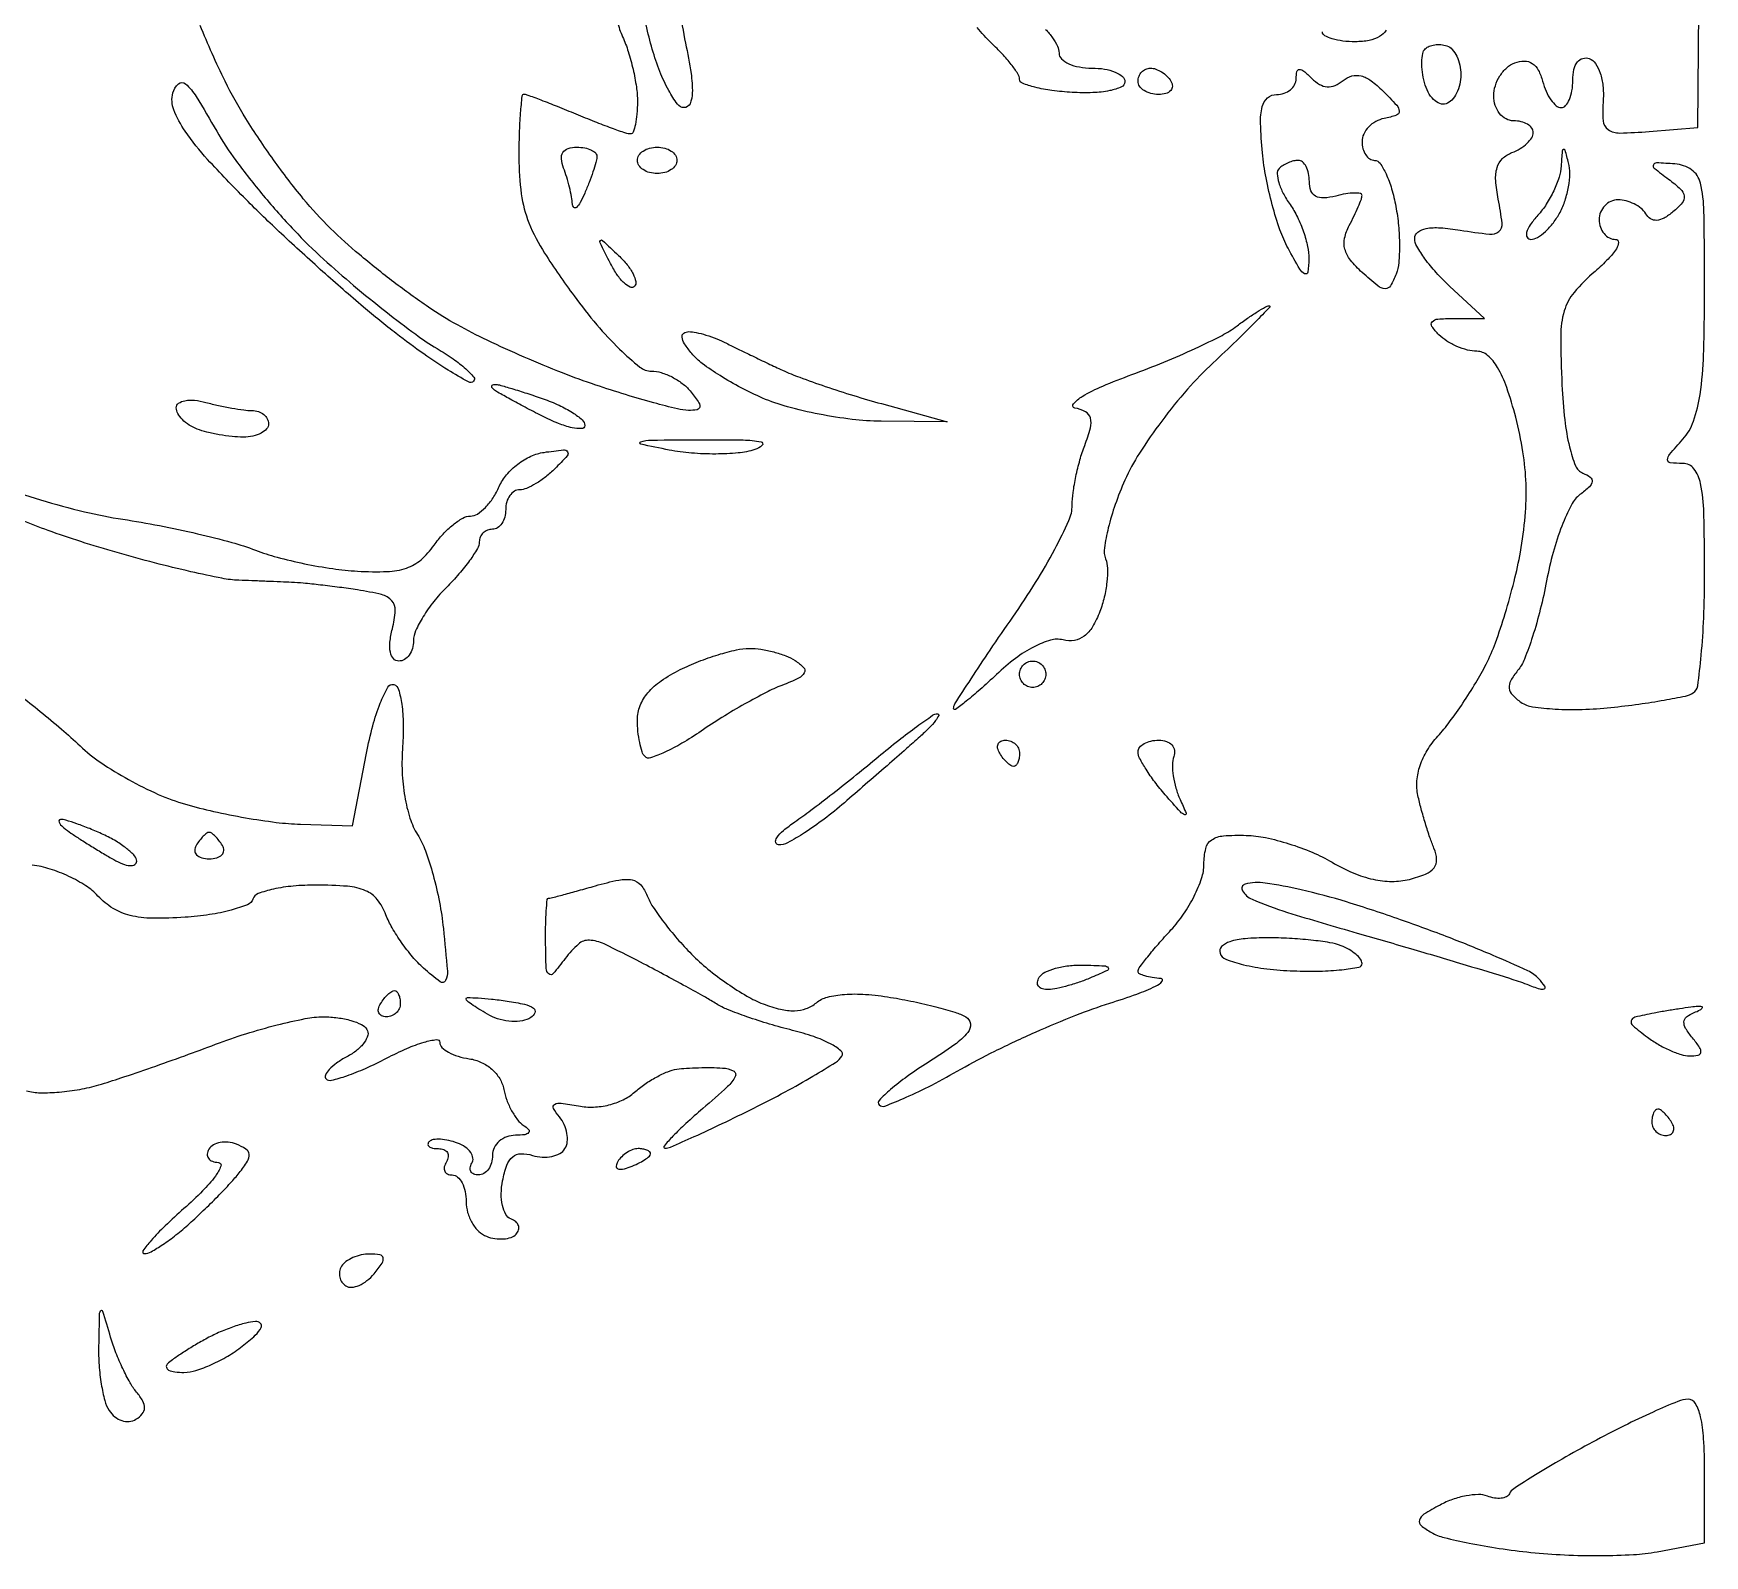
# Model space of a CAD drawing. Extents: x 0 to 102, y 0 to 135.
# Drawn here: x 90.79 to 101.52, y 52.21 to 61.98 of the extents above; entities that cross this region are included whole.
import ezdxf

# ---------------------------------------------------------------- set-up
doc = ezdxf.new("R2010")
doc.units = 0
doc.header["$MEASUREMENT"] = 0

msp = doc.modelspace()

# ---------------------------------------------------------------- linework, layer by layer
for points in [[(90.744676, 55.191852, 0.060131), (90.833065, 55.179787, 0.024433), (90.954664, 55.183839, 0.023749), (91.08644, 55.201022, 0.02788), (91.208993, 55.230092, 0.008354), (91.350601, 55.274727, 0.003149), (91.547246, 55.341722, 0.003118), (91.760367, 55.417323, 0.003792), (91.959006, 55.490894, -0.014484), (92.15348, 55.558229, -0.013941), (92.354005, 55.615127, -0.014008), (92.533365, 55.655345, -0.048179), (92.651963, 55.6668, -0.032397), (92.743208, 55.660882, -0.037854), (92.828178, 55.643196, -0.041273), (92.895982, 55.617411, -0.143813), (92.930477, 55.586445, -0.20953), (92.935844, 55.548493, -0.090326), (92.913024, 55.501582, -0.067054), (92.866139, 55.452923, -0.044696), (92.801324, 55.41039, 0.029192), (92.736058, 55.370397, 0.052255), (92.688516, 55.329322, 0.078367), (92.664113, 55.293453, 0.316584), (92.668401, 55.268799, 0.265321), (92.702936, 55.259364, 0.019227), (92.80129, 55.28876, 0.022877), (92.921945, 55.336201, 0.01503), (93.056346, 55.401196, -0.016786), (93.187597, 55.464099, -0.031616), (93.297922, 55.504388, -0.040303), (93.377043, 55.520952, -0.45156), (93.3984, 55.502126, 0.204619), (93.411901, 55.470518, 0.065069), (93.454061, 55.439551, 0.05265), (93.515344, 55.41376, 0.037876), (93.587886, 55.397734, -0.073533), (93.665109, 55.374814, -0.072664), (93.732744, 55.330464, -0.075373), (93.782859, 55.270342, -0.089898), (93.809172, 55.2015, 0.04255), (93.828423, 55.132166, 0.037188), (93.859821, 55.063745, 0.038993), (93.897849, 55.006019, 0.084094), (93.936937, 54.970145, -0.062581), (93.968386, 54.943669, -0.374523), (93.968966, 54.923937, -0.194031), (93.94425, 54.91043, -0.027028), (93.88485, 54.906695, 0.084232), (93.828311, 54.896593, 0.092453), (93.78029, 54.868504, 0.099524), (93.748167, 54.827007, 0.115601), (93.7368, 54.7785, -0.06887), (93.730087, 54.729997, -0.085131), (93.710482, 54.688877, -0.099915), (93.681372, 54.661382, -0.140337), (93.647207, 54.6516, -0.093902), (93.616606, 54.657398, -0.172183), (93.597682, 54.673847, -0.17347), (93.593441, 54.698444, -0.095482), (93.604421, 54.727335, 0.176398), (93.611266, 54.76036, 0.118962), (93.596788, 54.796438, 0.088757), (93.562245, 54.830289, 0.058024), (93.512705, 54.856227, 0.035882), (93.456427, 54.873308, 0.04365), (93.401863, 54.880758, 0.049311), (93.356446, 54.878481, 0.16055), (93.329891, 54.865091, 0.182106), (93.322334, 54.848399, 0.254003), (93.32907, 54.833811, 0.119482), (93.35245, 54.823847, 0.041279), (93.389293, 54.8208, -0.089607), (93.424902, 54.814367, -0.168389), (93.447167, 54.795949, -0.176926), (93.45262, 54.768454, -0.100119), (93.4407, 54.7362, 0.082592), (93.427459, 54.703874, 0.161196), (93.430091, 54.676451, 0.182303), (93.447979, 54.658223, 0.108972), (93.478007, 54.6516, -0.184579), (93.512209, 54.638529, -0.090277), (93.541282, 54.601118, -0.070138), (93.560986, 54.545507, -0.05016), (93.5676, 54.479745, 0.069863), (93.577351, 54.410302, 0.063256), (93.605949, 54.343656, 0.06679), (93.648227, 54.289748, 0.101834), (93.698149, 54.257793, 0.054001), (93.752522, 54.243416, 0.056376), (93.807915, 54.241311, 0.062727), (93.856043, 54.251064, 0.124806), (93.888499, 54.272031, 0.116512), (93.903927, 54.29917, 0.155157), (93.903281, 54.327357, 0.138529), (93.885995, 54.352298, 0.086115), (93.854846, 54.370034, -0.18436), (93.821987, 54.398301, -0.070596), (93.800691, 54.455786, -0.057473), (93.793174, 54.531453, -0.043296), (93.801722, 54.614675, -0.03896), (93.828784, 54.713705, -0.131516), (93.86668, 54.768369, -0.173638), (93.919885, 54.78835, -0.080856), (93.993806, 54.777482, 0.061878), (94.056058, 54.765914, 0.066657), (94.117639, 54.770417, 0.074991), (94.169241, 54.789593, 0.128632), (94.202264, 54.821065, 0.113102), (94.217047, 54.864461, 0.069592), (94.215102, 54.918645, 0.064141), (94.19752, 54.974897, 0.065512), (94.166343, 55.024416, -0.046624), (94.128755, 55.079412, -0.409724), (94.135918, 55.105157, -0.166017), (94.177197, 55.113211, -0.013134), (94.288925, 55.094881, 0.056909), (94.385132, 55.087633, 0.050669), (94.484482, 55.101609, 0.052091), (94.576071, 55.134534, 0.070179), (94.649214, 55.183435, -0.031839), (94.714077, 55.234379, -0.026414), (94.788958, 55.280219, -0.027216), (94.862293, 55.31493, -0.06243), (94.9212, 55.330788, -0.018989), (94.981604, 55.336867, -0.009066), (95.059587, 55.340315, -0.008973), (95.141277, 55.340979, -0.012621), (95.214104, 55.338424, -0.097749), (95.283059, 55.320435, -0.415214), (95.295632, 55.284158, -0.09489), (95.246677, 55.218775, -0.00791), (95.087204, 55.078038, 0.008554), (94.978323, 54.981699, 0.016436), (94.89501, 54.90021, 0.015315), (94.838607, 54.83756, 0.614617), (94.844237, 54.824238, 0.120627), (94.879089, 54.830269, 0.002825), (95.032195, 54.89811, 0.006091), (95.211162, 54.981258, 0.004075), (95.413968, 55.080544, 0.007375), (95.616444, 55.185482, 0.010206), (95.794635, 55.285933, 0.007093), (95.939802, 55.37452, 0.114273), (95.979933, 55.414995, 0.377493), (95.974026, 55.449759, 0.049778), (95.906175, 55.494317, 0.038038), (95.799575, 55.540088, 0.021212), (95.664003, 55.580117, -0.011124), (95.516067, 55.620572, -0.011331), (95.370991, 55.667339, -0.011162), (95.246891, 55.713602, -0.045226), (95.175, 55.750079, 0.011902), (95.10378, 55.792397, 0.002627), (94.979574, 55.861395, 0.00273), (94.835122, 55.939629, 0.002625), (94.687921, 56.017323, 0.007818), (94.453482, 56.13487, 0.100048), (94.358736, 56.159032, 0.198627), (94.289073, 56.134242, 0.047315), (94.204162, 56.04166, -0.013707), (94.126302, 55.944397, -0.420462), (94.098251, 55.942366, -0.206578), (94.081573, 55.977829, -0.005602), (94.077891, 56.15325, -0.007403), (94.07842, 56.258674, -0.012308), (94.082367, 56.347433, -0.005944), (94.088282, 56.420339, -0.387277), (94.096909, 56.4282, 0.06392), (94.112715, 56.430229, 0.001181), (94.194145, 56.45169, 0.002887), (94.289019, 56.477522, 0.001924), (94.397442, 56.508166, -0.019065), (94.548181, 56.545242, -0.098155), (94.633756, 56.545872, -0.168854), (94.68916, 56.513938, -0.088372), (94.73038, 56.444716, 0.05546), (94.766367, 56.374152, 0.016528), (94.836287, 56.275268, 0.016358), (94.922742, 56.168626, 0.016997), (95.014926, 56.069264, 0.026073), (95.119896, 55.974043, 0.019376), (95.244911, 55.879822, 0.019698), (95.370127, 55.799966, 0.041274), (95.474269, 55.750195, 0.031297), (95.585735, 55.715623, 0.064973), (95.676102, 55.705788, 0.082287), (95.751403, 55.719923, 0.085952), (95.816864, 55.757512, -0.111206), (95.887781, 55.793644, -0.044329), (95.99611, 55.811251, -0.036561), (96.132892, 55.811173, -0.022436), (96.293024, 55.792104, -0.01096), (96.440581, 55.764444, -0.01155), (96.584212, 55.730764, -0.011245), (96.706526, 55.696134, -0.049963), (96.775295, 55.667201, -0.247261), (96.805274, 55.622224, -0.200433), (96.788328, 55.565954, -0.066829), (96.704944, 55.488397, -0.013162), (96.534652, 55.37452, 0.013787), (96.399673, 55.284013, 0.023815), (96.293392, 55.200525, 0.021474), (96.219286, 55.130593, 0.410127), (96.219488, 55.101712, 0.296821), (96.255573, 55.094084, 0.010696), (96.392254, 55.150291, 0.01656), (96.557068, 55.228821, 0.010479), (96.744051, 55.330661, -0.015617), (96.962257, 55.446616, -0.009939), (97.22281, 55.568434, -0.009983), (97.483443, 55.677862, -0.018222), (97.700821, 55.755024, 0.009562), (97.874679, 55.813369, 0.025995), (97.994551, 55.863329, 0.094295), (98.037515, 55.894978, 0.636248), (98.03025, 55.912883, -0.024106), (97.973519, 55.918591, -0.037683), (97.92569, 55.929478, -0.043333), (97.891486, 55.943368, -0.281725), (97.8822, 55.958541, -0.162339), (97.890056, 55.982099, -0.006933), (97.944328, 56.052375, -0.011263), (98.012663, 56.1345, -0.007721), (98.0937, 56.224695, 0.037374), (98.17464, 56.326295, 0.033288), (98.243072, 56.442707, 0.034833), (98.290362, 56.556058, 0.081581), (98.3052, 56.646395, -0.058851), (98.317154, 56.747601, -0.186068), (98.355199, 56.802848, -0.132877), (98.430202, 56.829009, -0.024959), (98.576845, 56.83216, -0.044858), (98.700997, 56.817431, -0.023925), (98.850716, 56.778311, -0.023623), (99.00096, 56.723356, -0.033801), (99.127714, 56.65969, 0.032491), (99.263323, 56.591131, 0.04642), (99.391645, 56.549976, 0.052283), (99.512338, 56.536266, 0.063721), (99.625161, 56.549714, 0.034202), (99.728997, 56.583467, 0.130678), (99.783011, 56.623896, 0.185409), (99.79952, 56.676943, 0.083628), (99.782513, 56.748992, -0.01748), (99.756171, 56.818193, -0.008497), (99.727153, 56.908235, -0.008417), (99.70009, 57.003085, -0.01202), (99.679532, 57.08817, -0.072942), (99.673167, 57.182471, -0.06154), (99.69317, 57.28057, -0.056997), (99.73863, 57.377651, -0.047177), (99.807416, 57.46887, 0.025029), (99.882582, 57.559882, 0.012577), (99.968615, 57.681639, 0.012456), (100.051452, 57.81229, 0.018028), (100.117466, 57.931956, 0.029815), (100.176856, 58.069185, 0.013008), (100.239843, 58.257477, 0.012819), (100.296571, 58.461525, 0.016695), (100.337393, 58.651056, 0.022714), (100.368102, 58.880002, 0.030703), (100.373641, 59.088725, 0.031013), (100.353607, 59.294903, 0.02391), (100.307228, 59.5161, 0.018967), (100.249689, 59.707228, 0.050247), (100.190158, 59.836773, 0.078625), (100.126922, 59.913689, 0.181637), (100.058144, 59.940082, -0.061927), (99.99725, 59.94809, -0.038716), (99.929166, 59.971551, -0.038407), (99.864628, 60.005645, -0.055709), (99.814328, 60.045832, -0.04268), (99.769058, 60.099569, -0.349383), (99.770777, 60.12945, -0.19499), (99.80658, 60.147008, -0.017698), (99.908034, 60.1506), (100.106507, 60.1506), (99.882654, 60.35806, -0.022025), (99.796957, 60.444801, -0.026389), (99.724557, 60.533869, -0.026612), (99.672569, 60.613819, -0.131589), (99.6588, 60.66523, -0.236467), (99.678752, 60.705059, -0.116929), (99.731982, 60.728143, -0.062767), (99.82198, 60.732739, -0.021635), (99.951615, 60.717421, 0.012354), (100.139057, 60.691738, 0.201923), (100.198593, 60.709312, 0.25624), (100.219733, 60.761691, 0.019829), (100.1951, 60.916549, -0.031187), (100.178807, 61.036467, -0.089814), (100.187691, 61.119601, -0.128571), (100.22209, 61.176811, -0.102178), (100.282986, 61.215848, 0.044725), (100.335482, 61.241583, 0.051613), (100.379893, 61.275228, 0.059034), (100.410365, 61.311302, 0.146912), (100.4202, 61.344051, 0.164455), (100.410458, 61.37287, 0.095748), (100.382923, 61.397408, 0.076852), (100.341836, 61.413989, 0.057609), (100.2933, 61.4196, -0.125389), (100.244904, 61.431931, -0.100779), (100.203677, 61.466644, -0.090193), (100.175968, 61.518569, -0.077727), (100.1664, 61.579749, -0.076913), (100.176472, 61.644835, -0.064941), (100.205977, 61.708041, -0.066785), (100.24962, 61.759875, -0.093067), (100.301129, 61.791598, -0.091052), (100.362649, 61.803098, -0.14737), (100.413275, 61.788022, -0.126016), (100.452458, 61.744938, -0.057947), (100.480196, 61.673749, 0.038806), (100.502667, 61.608855, 0.050375), (100.533463, 61.554005, 0.059828), (100.567442, 61.51617, 0.181845), (100.599267, 61.5042, 0.217201), (100.62786, 61.517236, 0.078723), (100.652047, 61.555973, 0.05986), (100.668526, 61.612966, 0.040493), (100.674, 61.68045, -0.05227), (100.681196, 61.749092, -0.110987), (100.703347, 61.797398, -0.162919), (100.737591, 61.820663, -0.154726), (100.77975, 61.81926, -0.163674), (100.819088, 61.78843, -0.064541), (100.849563, 61.725772, -0.054719), (100.867444, 61.643675, -0.044448), (100.868911, 61.553575, 0.03544), (100.868683, 61.419935, 0.229499), (100.901247, 61.363104, 0.156853), (100.975028, 61.341239, 0.014964), (101.165011, 61.351315), (101.4777, 61.3773), (101.494589, 63.394652)], [(94.938169, 62.14112, 0.01643), (94.976099, 61.919088, -0.011489), (95.011585, 61.723049, -0.044347), (95.019915, 61.599756, -0.093537), (95.005088, 61.529398, -0.302927), (94.967313, 61.5042, -0.239988), (94.924388, 61.526062, -0.032334), (94.86858, 61.614287, -0.031508), (94.812098, 61.735399, -0.021572), (94.762884, 61.878964, -0.023542), (94.724623, 62.035293, -0.023291)], [(94.539522, 62.055289, 0.050415), (94.572063, 61.959281, -0.030624), (94.608594, 61.864051, -0.020048), (94.639395, 61.750545, -0.02018), (94.66057, 61.637102, -0.036061), (94.6674, 61.542519, -0.020441), (94.664147, 61.46298, -0.032979), (94.654176, 61.395959, -0.035653), (94.639886, 61.347163, -0.313346), (94.622383, 61.335, -0.083056), (94.592608, 61.33998, -0.004383), (94.501373, 61.372277, -0.006805), (94.393273, 61.413288, -0.004892), (94.273651, 61.4619, 0.003486), (94.154958, 61.510524, 0.005101), (94.049762, 61.551523, 0.002579), (93.960186, 61.584859, 0.088004), (93.937968, 61.5888, 0.384524), (93.92515, 61.577232, 0.005921), (93.915391, 61.469778, 0.012286), (93.908299, 61.338978, 0.007399), (93.906, 61.18362, 0.033991), (93.921911, 60.949844, 0.061064), (93.970881, 60.764182, 0.048676), (94.071505, 60.569544, 0.014709), (94.260659, 60.29532, 0.017805), (94.406898, 60.110299, 0.023839), (94.553021, 59.954117, 0.022238), (94.682671, 59.838898, 0.172187), (94.7579, 59.8122, -0.073876), (94.820192, 59.802946, -0.044568), (94.889536, 59.774923, -0.043606), (94.954985, 59.733865, -0.057723), (95.0058, 59.6853, -0.017572), (95.058114, 59.617556, -0.179048), (95.067364, 59.583886, -0.33814), (95.050144, 59.564966, -0.049588), (94.995009, 59.56048, -0.055607), (94.92474, 59.569596, -0.006586), (94.772188, 59.609083, -0.007806), (94.591577, 59.661423, -0.006328), (94.399516, 59.723017, -0.013342), (94.18625, 59.800786, -0.008355), (93.940832, 59.902547, -0.008384), (93.702317, 60.010939, -0.015112), (93.511216, 60.108863, -0.024343), (93.325529, 60.223331, -0.0124), (93.103309, 60.383965, -0.01229), (92.881873, 60.561311, -0.017995), (92.69682, 60.728876, -0.028355), (92.521871, 60.919607, -0.015958), (92.33075, 61.169112, -0.015887), (92.153333, 61.434103, -0.024968), (92.02002, 61.6734, -0.019218), (91.85994, 62.03194, -0.054154)], [(97.288274, 62.006842, -0.040829), (97.333526, 61.952556, -0.044027), (97.364774, 61.898644, -0.10976), (97.3746, 61.854423, 0.205661), (97.39043, 61.817566, 0.083119), (97.436728, 61.786324, 0.063407), (97.505135, 61.765081, 0.043643), (97.5861, 61.758, -0.039723), (97.667085, 61.751556, -0.058965), (97.735472, 61.732142, -0.077549), (97.782011, 61.703661, -0.220163), (97.7976, 61.669973, -0.299877), (97.775673, 61.6367, -0.051783), (97.699941, 61.613112, -0.040846), (97.591163, 61.600345, -0.023533), (97.4592, 61.601913, -0.017935), (97.329496, 61.614246, -0.028677), (97.220205, 61.635039, -0.028108), (97.139101, 61.660265, -0.312914), (97.1208, 61.686644, 0.144029), (97.110579, 61.72139, 0.02156), (97.068114, 61.781469, 0.02274), (97.01012, 61.849782, 0.017857), (96.941442, 61.918506, -0.037543), (96.848391, 62.019251, -0.117534)], [(99.474556, 62.00165, -0.118484), (99.4332, 61.96104, -0.088208), (99.36637, 61.935544, -0.04716), (99.2781, 61.9272, -0.028397), (99.197037, 61.931808, -0.044376), (99.128613, 61.945838, -0.055246), (99.080617, 61.966206, -0.269483), (99.066209, 61.99065, 0.151329)], [(90.560059, 59.076064, 0.013621), (90.834601, 58.985813, 0.013568), (91.117497, 58.909579, 0.021504), (91.363786, 58.861422, -0.010629), (91.597644, 58.820955, -0.009095), (91.842108, 58.768647, -0.009196), (92.06257, 58.71297, -0.02571), (92.214, 58.663262, 0.026856), (92.353279, 58.617897, 0.014494), (92.528907, 58.576367, 0.014399), (92.710766, 58.544323, 0.021947), (92.870223, 58.528044, 0.022924), (93.060437, 58.52576, 0.0733), (93.184946, 58.548439, 0.097114), (93.277736, 58.601583, 0.061586), (93.361471, 58.694395, -0.033535), (93.419175, 58.766037, -0.037316), (93.484051, 58.826608, -0.040396), (93.546452, 58.868911, -0.129467), (93.594636, 58.8816, 0.146111), (93.639717, 58.895061, 0.054509), (93.691234, 58.937515, 0.048109), (93.740694, 58.999118, 0.041752), (93.780189, 59.07195, -0.073654), (93.827235, 59.14691, -0.053062), (93.899116, 59.214854, -0.05315), (93.98352, 59.266027, -0.074757), (94.067776, 59.291133, -0.008421), (94.192522, 59.306619, -0.281093), (94.21863, 59.294284, -0.343598), (94.216517, 59.26811, -0.010735), (94.137268, 59.185383, -0.030428), (94.079082, 59.133878, -0.031288), (94.015593, 59.090334, -0.032947), (93.956038, 59.059876, -0.102071), (93.912043, 59.0508, 0.138775), (93.877477, 59.041018, 0.100075), (93.848026, 59.013523, 0.085667), (93.828196, 58.9724, 0.069717), (93.8214, 58.9239, -0.064853), (93.815081, 58.875386, -0.082425), (93.796549, 58.834277, -0.098894), (93.769063, 58.806777, -0.148195), (93.7368, 58.797, 0.094386), (93.704507, 58.790849, 0.09673), (93.677051, 58.773278, 0.098961), (93.658673, 58.747059, 0.103894), (93.6522, 58.716245, -0.136446), (93.640089, 58.672693, -0.021006), (93.590072, 58.597084, -0.022135), (93.521682, 58.510887, -0.017608), (93.4407, 58.423991, 0.028052), (93.359754, 58.333414, 0.029931), (93.291328, 58.236213, 0.03135), (93.243211, 58.146188, 0.107455), (93.2292, 58.081745, -0.070015), (93.222168, 58.031776, -0.085854), (93.201655, 57.989406, -0.100127), (93.171187, 57.961078, -0.13823), (93.135429, 57.951, -0.216509), (93.101214, 57.966544, -0.130672), (93.081163, 58.007213, -0.077339), (93.078291, 58.07274, -0.033848), (93.093749, 58.15855, 0.04395), (93.112312, 58.27501, 0.202982), (93.090654, 58.338176, 0.151626), (93.025055, 58.37741, 0.021922), (92.87027, 58.407855, 0.004913), (92.75391, 58.424318, 0.004321), (92.632159, 58.439256, 0.004344), (92.522076, 58.45083, 0.013032), (92.44665, 58.456119, 0.00057), (92.376417, 58.459127, 0.000272), (92.286174, 58.46284, 0.00027), (92.191936, 58.466614, 0.000385), (92.10825, 58.469856, -0.039298), (91.999837, 58.482545, -0.006984), (91.799857, 58.524967, -0.007516), (91.566384, 58.581615, -0.006712), (91.3257, 58.647317, -0.007386), (91.093021, 58.71794, -0.009825), (90.88385, 58.789377, -0.007432), (90.711984, 58.854779, -0.092225)], [(90.699746, 57.730732, -0.008872), (90.832253, 57.628235, -0.008764), (90.969076, 57.514466, -0.011649), (91.089154, 57.406033, 0.040618), (91.222179, 57.29921, 0.022506), (91.399773, 57.19023, 0.022312), (91.590803, 57.095401, 0.033293), (91.765954, 57.031548, 0.016364), (91.945627, 56.985611, 0.011505), (92.150379, 56.945262, 0.011625), (92.348326, 56.915687, 0.023753), (92.504863, 56.903521), (92.838026, 56.8935), (92.927863, 57.3588, -0.017421), (92.968398, 57.535447, -0.029055), (93.016162, 57.680308, -0.029449), (93.064361, 57.783903, -0.352365), (93.1023, 57.799894, -0.258493), (93.133572, 57.768673, -0.034192), (93.153981, 57.673823, -0.032633), (93.16381, 57.548599, -0.021752), (93.159434, 57.404707, 0.028762), (93.156733, 57.24, 0.031677), (93.173362, 57.081374, 0.0344), (93.206945, 56.942065, 0.063893), (93.255637, 56.836713, -0.053459), (93.306101, 56.733234, -0.019731), (93.355292, 56.578317, -0.019292), (93.396095, 56.403604, -0.021993), (93.421226, 56.233722, -0.003722), (93.447376, 55.96059, -0.138924), (93.435844, 55.9, -0.468646), (93.400958, 55.891827, -0.021693), (93.294164, 55.979922, -0.033539), (93.224133, 56.052054, -0.022233), (93.153436, 56.143313, -0.022403), (93.092421, 56.238536, -0.039967), (93.052385, 56.32245, 0.075915), (92.997032, 56.419843, 0.125934), (92.922353, 56.476838, 0.081595), (92.80591, 56.50515, 0.018923), (92.603844, 56.5128, 0.022267), (92.457747, 56.50629, 0.031961), (92.329726, 56.486555, 0.033045), (92.232105, 56.458175, 0.228892), (92.198318, 56.423455, -0.222044), (92.163809, 56.387056, -0.027961), (92.058073, 56.352116, -0.02856), (91.920331, 56.323314, -0.020009), (91.762707, 56.306063, -0.019744), (91.552858, 56.299866, -0.057433), (91.409149, 56.31788, -0.078439), (91.300015, 56.363507, -0.067155), (91.20358, 56.442559, 0.06145), (91.125462, 56.508094, 0.033898), (91.01637, 56.568759, 0.033245), (90.895669, 56.61603, 0.045261), (90.781537, 56.641115, -0.006619)]]:
    msp.add_lwpolyline(points, format="xyb")
for points in [[(99.865012, 61.900762, -0.133291), (99.899418, 61.877886, -0.066812), (99.928496, 61.834041, -0.059033), (99.948218, 61.777245, -0.054127), (99.9549, 61.7157, -0.057138), (99.94783, 61.654032, -0.060616), (99.927, 61.596861, -0.067908), (99.896263, 61.552514, -0.127525), (99.859922, 61.528941, -0.174359), (99.820319, 61.529871, -0.102017), (99.779956, 61.555861, -0.079124), (99.74489, 61.603208, -0.056002), (99.721073, 61.665042, -0.031867), (99.707886, 61.732855, -0.037978), (99.704472, 61.797905, -0.041514), (99.710219, 61.851685, -0.1501), (99.726164, 61.881764, -0.103939), (99.751508, 61.898306, -0.058853), (99.787147, 61.907541, -0.055016), (99.826995, 61.90858, -0.059544)], [(97.961807, 61.758, -0.089642), (97.996119, 61.751799, -0.053229), (98.033389, 61.733149, -0.051032), (98.067795, 61.705761, -0.06081), (98.0937, 61.6734, -0.139169), (98.102832, 61.641282, -0.191142), (98.091883, 61.613651, -0.138808), (98.060761, 61.594998, -0.066118), (98.014093, 61.5888, -0.062283), (97.963662, 61.595106, -0.080552), (97.920944, 61.613651, -0.097988), (97.892354, 61.641135, -0.153634), (97.8822, 61.6734, -0.092995), (97.888259, 61.705695, -0.096318), (97.905585, 61.733149, -0.099231), (97.931433, 61.751523, -0.105429)], [(98.996907, 61.692333, 0.064263), (99.04746, 61.653337, 0.11543), (99.097274, 61.63799, 0.119396), (99.14755, 61.646551, 0.071724), (99.199444, 61.678333, -0.107117), (99.255189, 61.707305, -0.130259), (99.313854, 61.707705, -0.095347), (99.378667, 61.677006, -0.038248), (99.453446, 61.61287, -0.010366), (99.542813, 61.51972, -0.175191), (99.559029, 61.481051, -0.337267), (99.541269, 61.45511, -0.032408), (99.462409, 61.434547, 0.077747), (99.408148, 61.415018, 0.076543), (99.362115, 61.379774, 0.081622), (99.331141, 61.334663, 0.110144), (99.3204, 61.286497, 0.065108), (99.326434, 61.240355, 0.082604), (99.344125, 61.201255, 0.098973), (99.370366, 61.1751, 0.147674), (99.401167, 61.1658, -0.248725), (99.435903, 61.147381, -0.040961), (99.47449, 61.079008, -0.036809), (99.510251, 60.983523, -0.024834), (99.537362, 60.870337, -0.02308), (99.554652, 60.747016, -0.022098), (99.560835, 60.62082, -0.022664), (99.556303, 60.50915, -0.070247), (99.539432, 60.435821, -0.040798), (99.503298, 60.360627, -0.278687), (99.468664, 60.34181, -0.160517), (99.421786, 60.35968, -0.013263), (99.321358, 60.445833, -0.039659), (99.246115, 60.525642, -0.102612), (99.210311, 60.595751, -0.121726), (99.208508, 60.666704, -0.068742), (99.238522, 60.747887, 0.009988), (99.269875, 60.809392, 0.012525), (99.296348, 60.867669, 0.010742), (99.31612, 60.917189, 0.089837), (99.3204, 60.940818, 0.368683), (99.309623, 60.953447, 0.04587), (99.270697, 60.956029, 0.036712), (99.216086, 60.950614, 0.020892), (99.1512, 60.936513, -0.047964), (99.074213, 60.924095, -0.142059), (99.022473, 60.935565, -0.181411), (98.992445, 60.970395, -0.088371), (98.982, 61.029033, 0.049574), (98.976798, 61.08137, 0.069566), (98.961291, 61.125625, 0.089732), (98.938416, 61.155409, 0.186331), (98.9115, 61.1658, 0.062725), (98.880604, 61.161909, 0.039124), (98.846019, 61.15011, 0.03878), (98.813204, 61.132837, 0.0559), (98.787587, 61.112387, 0.218755), (98.775497, 61.07974, 0.055302), (98.786263, 61.022696, 0.046052), (98.814544, 60.953714, 0.032486), (98.858087, 60.882063, -0.039854), (98.905283, 60.80176, -0.029674), (98.944606, 60.706734, -0.030297), (98.971054, 60.61207, -0.057969), (98.978613, 60.533626, -0.027545), (98.972215, 60.448273, -0.517491), (98.952025, 60.437612, -0.145692), (98.920232, 60.467746, -0.006533), (98.845736, 60.601001, -0.040158), (98.793531, 60.719034, -0.018497), (98.743973, 60.879719, -0.018183), (98.704053, 61.053492, -0.023999), (98.681145, 61.214351, -0.014263), (98.668849, 61.403423, -0.068546), (98.679646, 61.510542, -0.154319), (98.713724, 61.566936, -0.182232), (98.771722, 61.5888, 0.079308), (98.819729, 61.596463, 0.090974), (98.860482, 61.618621, 0.10077), (98.887728, 61.651602, 0.123016), (98.8974, 61.69032, -0.05264), (98.902179, 61.735592, -0.348179), (98.91855, 61.749112, -0.183737), (98.946134, 61.739255, -0.019699)], [(91.965656, 61.352827, 0.02969), (92.088396, 61.16478, 0.014604), (92.265157, 60.940218, 0.014436), (92.462894, 60.716994, 0.020378), (92.652464, 60.53086, 0.009126), (92.845116, 60.362826, 0.008039), (93.051988, 60.194536, 0.008103), (93.243457, 60.048789, 0.024063), (93.380862, 59.95752, -0.017445), (93.484552, 59.890607, -0.030475), (93.564742, 59.827219, -0.033536), (93.616708, 59.774046, -0.391396), (93.615664, 59.747464, -0.33594), (93.581761, 59.742783, -0.010193), (93.451619, 59.819274, -0.016291), (93.295573, 59.922478, -0.010053), (93.118665, 60.053374, -0.012065), (92.90852, 60.223744, -0.00586), (92.647951, 60.450944, -0.005808), (92.38207, 60.693927, -0.008338), (92.152698, 60.915774, -0.010538), (91.907747, 61.171274, -0.035441), (91.763547, 61.352392, -0.057282), (91.690652, 61.490014, -0.158416), (91.684326, 61.598127, -0.147149), (91.719854, 61.656338, -0.378604), (91.765294, 61.656646, -0.076307), (91.834354, 61.574886, -0.007539)], [(94.277649, 61.2504, -0.044961), (94.329264, 61.245749, -0.068689), (94.371918, 61.231762, -0.093907), (94.399513, 61.211159, -0.212008), (94.407654, 61.18695, -0.048242), (94.40096, 61.152118, -0.009939), (94.382097, 61.092436, -0.010367), (94.35727, 61.023732, -0.009594), (94.329, 60.9543, -0.021474), (94.300495, 60.895108, -0.08752), (94.275903, 60.863834, -0.386902), (94.259793, 60.86397, -0.193333), (94.250346, 60.883931, 0.031568), (94.244489, 60.931226, 0.01379), (94.231062, 60.993039, 0.013583), (94.213148, 61.058111, 0.017653), (94.193049, 61.116581, -0.067159), (94.179333, 61.17456, -0.16701), (94.189258, 61.21642, -0.176865), (94.222201, 61.241826, -0.076855)], [(94.7943, 61.2504, -0.064853), (94.842814, 61.244081, -0.082425), (94.883923, 61.225549, -0.098894), (94.911423, 61.198063, -0.148195), (94.9212, 61.1658, -0.148195), (94.911423, 61.133537, -0.098894), (94.883923, 61.106051, -0.082425), (94.842814, 61.087519, -0.064853), (94.7943, 61.0812, -0.064853), (94.745786, 61.087519, -0.082425), (94.704677, 61.106051, -0.098894), (94.677177, 61.133537, -0.148195), (94.6674, 61.1658, -0.148195), (94.677177, 61.198063, -0.098894), (94.704677, 61.225549, -0.082425), (94.745786, 61.244081, -0.064853)], [(100.646863, 61.149084, 0.005125), (100.624481, 61.230638, 0.443792), (100.614247, 61.235675, 0.286767), (100.605599, 61.223919, 0.003846), (100.599214, 61.130161, -0.062709), (100.585432, 61.056747, -0.032611), (100.551154, 60.969922, -0.03183), (100.50371, 60.884068, -0.041792), (100.449388, 60.812911, 0.030585), (100.400972, 60.75235, 0.082325), (100.377122, 60.702848, 0.200495), (100.380554, 60.672066, 0.27246), (100.404112, 60.6582, 0.138501), (100.447001, 60.670313, 0.049061), (100.498315, 60.709205, 0.044094), (100.549218, 60.765394, 0.039156), (100.591773, 60.831834, 0.044533), (100.624556, 60.90886, 0.035377), (100.646288, 60.99665, 0.036505), (100.654718, 61.081563, 0.071013)], [(101.32965, 61.142883, 0.006893), (101.211114, 61.149394, 0.312523), (101.19144, 61.136929, 0.33735), (101.197001, 61.11519, 0.007489), (101.288288, 61.045124, -0.026864), (101.365854, 60.980665, -0.173822), (101.388949, 60.93625, -0.213922), (101.37614, 60.892721, -0.042623), (101.31697, 60.834429, -0.04304), (101.259845, 60.794784, -0.114791), (101.212641, 60.78059, -0.160427), (101.173815, 60.790696, -0.11157), (101.141839, 60.823292, 0.084837), (101.111887, 60.857246, 0.053423), (101.067309, 60.885942, 0.05184), (101.015805, 60.905423, 0.064595), (100.965107, 60.912, 0.103216), (100.91859, 60.902294, 0.098834), (100.87901, 60.874723, 0.096907), (100.852488, 60.833538, 0.095012), (100.8432, 60.7851, 0.08192), (100.851196, 60.736625, 0.092106), (100.874264, 60.695447, 0.100557), (100.908615, 60.667894, 0.11921), (100.94895, 60.658097, -0.42678), (100.966893, 60.639334, -0.13329), (100.953662, 60.597844, -0.051097), (100.90081, 60.531926, -0.020646), (100.81649, 60.453126, 0.039388), (100.68248, 60.318141, 0.105376), (100.618667, 60.199381, 0.071608), (100.596024, 60.03884, 0.011666), (100.604281, 59.723631, 0.015109), (100.622155, 59.499931, 0.030991), (100.652226, 59.326742, 0.037366), (100.691225, 59.204395, 0.208212), (100.739227, 59.157196, -0.063595), (100.786354, 59.131851, -0.279796), (100.798263, 59.10405, -0.173129), (100.780323, 59.069906, -0.025918), (100.719713, 59.019645, 0.11579), (100.664625, 58.954207, 0.024855), (100.603797, 58.817808, 0.024706), (100.547762, 58.648931, 0.021365), (100.505497, 58.466992, -0.014861), (100.465319, 58.283225, -0.016592), (100.415533, 58.108877, -0.016084), (100.363682, 57.963909, -0.079432), (100.31966, 57.889494, 0.044832), (100.275564, 57.825469, 0.155893), (100.2655, 57.776876, 0.166436), (100.285688, 57.733423, 0.052911), (100.34104, 57.686773, 0.112719), (100.415677, 57.657817, 0.021789), (100.560654, 57.642975, 0.022178), (100.73477, 57.640519, 0.01888), (100.918102, 57.653006, 0.007504), (101.097932, 57.674829, 0.009846), (101.261358, 57.700443, 0.007652), (101.396557, 57.726508, 0.087173), (101.446852, 57.746578, 0.224836), (101.475912, 57.791429, 0.009138), (101.498513, 57.988275, 0.014443), (101.5147, 58.228964, 0.009568), (101.52, 58.505893, 0.005889), (101.515338, 58.901687, 0.042539), (101.494703, 59.090978, 0.117526), (101.451931, 59.184837, 0.231305), (101.379988, 59.22, -0.025779), (101.299614, 59.224147, -0.38433), (101.282276, 59.24337, -0.177905), (101.29487, 59.277645, -0.007828), (101.379988, 59.374711, 0.100711), (101.449151, 59.491461, 0.047157), (101.49106, 59.66284, 0.028747), (101.513715, 59.919291, 0.007659), (101.52, 60.329608, 0.003911), (101.516028, 60.837322, 0.053619), (101.493473, 61.020104, 0.183262), (101.436445, 61.104833, 0.137665)], [(94.546732, 60.554464, -0.032763), (94.601551, 60.494769, -0.05091), (94.639569, 60.436181, -0.066521), (94.657019, 60.387013, -0.253633), (94.648069, 60.356869, -0.314606), (94.620751, 60.352016, -0.082345), (94.581887, 60.378498, -0.05386), (94.537734, 60.43084, -0.029819), (94.495172, 60.502904, -0.001975), (94.427331, 60.636484, -0.323466), (94.42981, 60.651875, -0.404836), (94.44357, 60.652096, -0.002294)], [(98.723413, 60.232509, -0.68538), (98.727655, 60.223515, -0.003511), (98.633309, 60.12583, -0.007404), (98.513612, 60.007191, -0.004085), (98.364001, 59.865567, 0.025522), (98.199591, 59.695998, 0.018509), (98.033807, 59.491784, 0.018779), (97.890537, 59.285627, 0.038346), (97.797321, 59.112173, 0.019913), (97.735718, 58.956426, 0.024105), (97.690994, 58.805799, 0.023763), (97.665997, 58.677837, 0.128654), (97.673736, 58.608096, -0.086735), (97.685755, 58.546713, -0.032392), (97.681842, 58.458678, -0.030911), (97.665014, 58.361222, -0.032644), (97.636496, 58.268395, -0.042332), (97.589977, 58.171583, -0.096053), (97.536399, 58.110994, -0.124358), (97.473692, 58.083906, -0.101321), (97.400394, 58.086959, 0.132004), (97.319844, 58.085436, 0.049626), (97.214213, 58.043175, 0.041601), (97.095295, 57.968139, 0.028072), (96.97275, 57.864465, -0.007663), (96.867236, 57.767544, -0.014372), (96.778567, 57.693023, -0.011311), (96.709332, 57.640658, -0.611636), (96.6978, 57.646559, -0.142854), (96.706387, 57.676, -0.00192), (96.809631, 57.836574, -0.005283), (96.932589, 58.021887, -0.003426), (97.0785, 58.23369, 0.013709), (97.224267, 58.454886, 0.016882), (97.347369, 58.669144, 0.015395), (97.43805, 58.853584, 0.106945), (97.4592, 58.951336, -0.034794), (97.464869, 59.032699, -0.016767), (97.482833, 59.13571, -0.016536), (97.508837, 59.24232, -0.022754), (97.539651, 59.335988, 0.02478), (97.575948, 59.447846, 0.131481), (97.576125, 59.511633, 0.207491), (97.544938, 59.551169, 0.075258), (97.476201, 59.575756, -0.576618), (97.466898, 59.602791, -0.08153), (97.524059, 59.650297, -0.031989), (97.655365, 59.716463, -0.01308), (97.841195, 59.789965, 0.010171), (98.048336, 59.870506, 0.010485), (98.249924, 59.958638, 0.010264), (98.421256, 60.042171, 0.043287), (98.517995, 60.102915, -0.009004), (98.585041, 60.151717, -0.012094), (98.647597, 60.193331, -0.009279), (98.700856, 60.225565, -0.114016)], [(94.996589, 60.066, -0.054146), (95.043619, 60.060892, -0.020495), (95.107617, 60.044048, -0.020016), (95.176304, 60.019877, -0.023053), (95.239598, 59.99127, 0.003926), (95.31085, 59.955726, 0.001716), (95.405888, 59.909647, 0.001698), (95.507145, 59.861404, 0.002268), (95.599405, 59.818342, 0.019835), (95.709608, 59.772721, 0.006684), (95.873612, 59.714807, 0.006637), (96.056881, 59.655531, 0.007559), (96.233905, 59.603777), (96.6555, 59.487412), (96.2325, 59.490966, -0.027634), (96.045858, 59.502862, -0.018475), (95.834351, 59.536096, -0.018629), (95.631118, 59.583694, -0.034449), (95.4711, 59.639611, -0.020079), (95.333031, 59.70549, -0.018974), (95.197998, 59.783397, -0.01933), (95.083853, 59.861471, -0.060607), (95.016591, 59.925351, -0.025618), (94.970139, 59.987887, -0.112065), (94.953826, 60.030646, -0.278085), (94.964395, 60.05556, -0.158081)], [(93.752376, 59.7276, -0.068393), (93.78095, 59.723673, -0.004442), (93.861554, 59.700318, -0.006402), (93.957335, 59.670299, -0.004727), (94.062576, 59.634724, -0.024592), (94.164613, 59.593423, -0.03447), (94.250738, 59.546072, -0.036884), (94.312605, 59.499494, -0.216209), (94.329, 59.463351, -0.405374), (94.309432, 59.443182, -0.062521), (94.248233, 59.448989, -0.04129), (94.159556, 59.476616, -0.021486), (94.05405, 59.524687, -0.00364), (93.946165, 59.580546, -0.004922), (93.849512, 59.632708, -0.003377), (93.76931, 59.677726, -0.05297), (93.74385, 59.696059, -0.06527), (93.733435, 59.708163, -0.214231), (93.731814, 59.718335, -0.248874), (93.738274, 59.725244, -0.082971)], [(91.89675, 59.611722, 0.011611), (91.977383, 59.592108, 0.010252), (92.062249, 59.575356, 0.010353), (92.139362, 59.56341, 0.030524), (92.19285, 59.559555, -0.078351), (92.233247, 59.552733, -0.089659), (92.267536, 59.533888, -0.09957), (92.290468, 59.506156, -0.12374), (92.2986, 59.4738, -0.184582), (92.286257, 59.441504, -0.090276), (92.25093, 59.414051, -0.070137), (92.198417, 59.395445, -0.050159), (92.136319, 59.3892, -0.025883), (92.064432, 59.392924, -0.017054), (91.982399, 59.404284, -0.017174), (91.903144, 59.420851, -0.03151), (91.840219, 59.440551, -0.051719), (91.789036, 59.466535, -0.055856), (91.745709, 59.501909, -0.062861), (91.716166, 59.540857, -0.1316), (91.7064, 59.577318, -0.245447), (91.72136, 59.605958, -0.107721), (91.762052, 59.622847, -0.070336), (91.82347, 59.625205, -0.039962)], [(95.0904, 59.372199, -0.00526), (95.34602, 59.370653, -0.043476), (95.461476, 59.358664, -0.601438), (95.468314, 59.336362, -0.123384), (95.421606, 59.308377, -0.050367), (95.314441, 59.287365, -0.022129), (95.169862, 59.280315, -0.021633), (95.014545, 59.286343, -0.027085), (94.871706, 59.30592, -0.006957), (94.688984, 59.343774, -0.77176), (94.688387, 59.359443, -0.071073), (94.755176, 59.369698, -0.001497)], [(95.3865, 58.032378, -0.038912), (95.460352, 58.026899, -0.026895), (95.542432, 58.00978, -0.027213), (95.620023, 57.9846, -0.048972), (95.679733, 57.954562, -0.059208), (95.733776, 57.91066, -0.325332), (95.738758, 57.875618, -0.162166), (95.702702, 57.841251, -0.017403), (95.595133, 57.795126, 0.026302), (95.493708, 57.749482, 0.009888), (95.356615, 57.675432, 0.009764), (95.210252, 57.588779, 0.011709), (95.076131, 57.501387, -0.017052), (94.953628, 57.423417, -0.026448), (94.842486, 57.36558, -0.024391), (94.751952, 57.329612, -0.286147), (94.716581, 57.337819, -0.117468), (94.69756, 57.368737, -0.028064), (94.681847, 57.427435, -0.027319), (94.671016, 57.498702, -0.024053), (94.6674, 57.573833, -0.094911), (94.684813, 57.664739, -0.082099), (94.735019, 57.748052, -0.066041), (94.820291, 57.824785, -0.035726), (94.94235, 57.896207, -0.021215), (95.060032, 57.948138, -0.018919), (95.186236, 57.992118, -0.019332), (95.302723, 58.02296, -0.054164)], [(97.2054, 57.951, -0.099038), (97.237687, 57.944541, -0.097945), (97.265149, 57.926149, -0.097945), (97.283541, 57.898687, -0.099038), (97.29, 57.8664, -0.099038), (97.283541, 57.834113, -0.097945), (97.265149, 57.806651, -0.097945), (97.237687, 57.788259, -0.099038), (97.2054, 57.7818, -0.099038), (97.173113, 57.788259, -0.097945), (97.145651, 57.806651, -0.097945), (97.127259, 57.834113, -0.099038), (97.1208, 57.8664, -0.099038), (97.127259, 57.898687, -0.097945), (97.145651, 57.926149, -0.097945), (97.173113, 57.944541, -0.099038)], [(96.594857, 57.6126, -0.549924), (96.601833, 57.601601, -0.054579), (96.58194, 57.56911, -0.030849), (96.540109, 57.521428, -0.014258), (96.480323, 57.46455, -0.002619), (96.395574, 57.389204, -0.000861), (96.270118, 57.279223, -0.000858), (96.130501, 57.157673, -0.000971), (95.996127, 57.04155, -0.015433), (95.866294, 56.936588, -0.019802), (95.740341, 56.84867, -0.01802), (95.631534, 56.784366, -0.136047), (95.573906, 56.771037, -0.347756), (95.555771, 56.786704, -0.203563), (95.562175, 56.816358, -0.064673), (95.605507, 56.863485, -0.023039), (95.678335, 56.919087, 0.010282), (95.780452, 56.993008, 0.003792), (95.921491, 57.10128, 0.003756), (96.073741, 57.221856, 0.004509), (96.215089, 57.33765, -0.006987), (96.344993, 57.442998, -0.010193), (96.462573, 57.531833, -0.006059), (96.563, 57.602703, -0.151753)], [(97.031207, 57.4434, -0.093332), (97.065407, 57.43696, -0.09642), (97.094482, 57.418549, -0.099167), (97.113942, 57.39108, -0.105053), (97.1208, 57.3588, -0.042167), (97.118064, 57.326411, -0.061769), (97.109841, 57.299051, -0.081139), (97.097759, 57.280499, -0.210953), (97.083493, 57.2742, -0.151918), (97.065665, 57.279745, -0.038439), (97.041786, 57.299051, -0.035638), (97.016657, 57.326417, -0.029505), (96.9939, 57.3588, -0.082592), (96.980659, 57.391126, -0.161196), (96.983291, 57.418549, -0.182303), (97.001179, 57.436777, -0.108972)], [(98.01615, 57.4434, -0.082153), (98.064448, 57.43541, -0.127089), (98.099614, 57.412336, -0.147115), (98.116043, 57.377898, -0.124966), (98.112182, 57.33765, 0.086418), (98.103072, 57.285173, 0.036024), (98.108298, 57.213262, 0.034275), (98.125178, 57.13525, 0.037538), (98.152209, 57.0627, -0.01068), (98.190576, 56.974503, -0.63657), (98.181536, 56.964697, -0.13391), (98.153986, 56.982511, -0.003493), (98.056177, 57.093222, -0.017149), (97.989566, 57.175204, -0.02097), (97.933306, 57.256374, -0.01999), (97.892287, 57.327324, -0.121647), (97.8822, 57.368172, -0.173177), (97.892449, 57.396877, -0.093566), (97.921548, 57.421302, -0.073911), (97.964906, 57.437828, -0.054205)], [(90.962169, 56.934505, 0.379494), (90.952495, 56.925543, 0.191061), (90.957446, 56.908287, 0.058507), (90.984763, 56.880331, 0.020938), (91.0296, 56.847072, 0.006535), (91.088832, 56.807987, 0.003531), (91.162713, 56.761343, 0.003516), (91.238638, 56.714893, 0.005534), (91.30455, 56.67619, 0.036299), (91.361363, 56.648935, 0.075715), (91.40911, 56.638077, 0.141172), (91.440082, 56.644615, 0.27737), (91.4526, 56.665444, 0.188519), (91.438981, 56.700282, 0.037847), (91.389303, 56.746544, 0.035159), (91.319626, 56.794609, 0.026518), (91.237119, 56.83762, 0.010001), (91.150258, 56.875118, 0.012186), (91.067467, 56.906579, 0.010768), (90.997066, 56.929695, 0.079541)], [(91.9179, 56.8512, 0.163822), (91.902105, 56.845882, 0.033983), (91.879719, 56.826349, 0.032351), (91.855688, 56.798989, 0.025622), (91.8333, 56.7666, 0.146489), (91.82467, 56.734503, 0.191582), (91.836583, 56.706851, 0.134005), (91.869286, 56.688172, 0.063222), (91.9179, 56.682, 0.063222), (91.966514, 56.688172, 0.134005), (91.999217, 56.706851, 0.191582), (92.01113, 56.734503, 0.146489), (92.0025, 56.7666, 0.025622), (91.980112, 56.798989, 0.032351), (91.956081, 56.826349, 0.033983), (91.933695, 56.845882, 0.163822)], [(99.567533, 56.290532, 0.010286), (99.221706, 56.404282, 0.01787), (98.929787, 56.482397, 0.019225), (98.698836, 56.526163, 0.100361), (98.570173, 56.519568, 0.500994), (98.552472, 56.476585, 0.156222), (98.614595, 56.42181, 0.028689), (98.841452, 56.33763, 0.004733), (99.289273, 56.204728, -0.001539), (99.653744, 56.099091, -0.001976), (99.988321, 55.999563, -0.001514), (100.268169, 55.914185, -0.017046), (100.3779, 55.876203, 0.010321), (100.462222, 55.84574, 0.187536), (100.490291, 55.846996, 0.480374), (100.494664, 55.863457, 0.02659), (100.455833, 55.910585, 0.099624), (100.385255, 55.962032, 0.006778), (100.157248, 56.063233, 0.009489), (99.87948, 56.175855, 0.006968)], [(98.714231, 56.1744, 0.019952), (98.569258, 56.168613, 0.057931), (98.471006, 56.149153, 0.115549), (98.41862, 56.117656, 0.28786), (98.408488, 56.076037, 0.225882), (98.446634, 56.036385, 0.030998), (98.559298, 56.001725, 0.03022), (98.708075, 55.975258, 0.020118), (98.880838, 55.962207, 0.013339), (99.049365, 55.960775, 0.022095), (99.191279, 55.969637, 0.017998), (99.30041, 55.985299, 0.362838), (99.3204, 56.009219, 0.164411), (99.311076, 56.03681, 0.053584), (99.281091, 56.068429, 0.046674), (99.237794, 56.098791, 0.03799), (99.186581, 56.123049, 0.05109), (99.113214, 56.142905, 0.013484), (98.992628, 56.159316, 0.013542), (98.853652, 56.170626, 0.013532)], [(97.527643, 55.999254, -0.00425), (97.666828, 55.994434, -0.225862), (97.689757, 55.982282, -0.474239), (97.685469, 55.965244, -0.008195), (97.5861, 55.9206, -0.017946), (97.5132, 55.892327, -0.015046), (97.434072, 55.867503, -0.015311), (97.360343, 55.849204, -0.039777), (97.306157, 55.841946, -0.079362), (97.26772, 55.845987, -0.1687), (97.243304, 55.862598, -0.194098), (97.236443, 55.888841, -0.10687), (97.2477, 55.9206, -0.142534), (97.283345, 55.952761, -0.044278), (97.351501, 55.978602, -0.04021), (97.436665, 55.995292, -0.034829)], [(93.107293, 55.836, -0.210953), (93.121559, 55.829701, -0.081139), (93.133641, 55.811149, -0.061769), (93.141864, 55.783789, -0.042167), (93.1446, 55.7514, -0.105053), (93.137742, 55.71912, -0.099167), (93.118282, 55.691651, -0.09642), (93.089207, 55.67324, -0.093332), (93.055007, 55.6668, -0.108972), (93.024979, 55.673423, -0.182303), (93.007091, 55.691651, -0.161196), (93.004459, 55.719074, -0.082592), (93.0177, 55.7514, -0.029505), (93.040457, 55.783783, -0.035638), (93.065586, 55.811149, -0.038439), (93.089465, 55.830455, -0.151918)], [(93.829971, 55.768188, -0.018231), (93.942832, 55.747396, -0.097801), (93.999806, 55.722387, -0.343656), (94.008729, 55.693557, -0.165323), (93.982579, 55.661843, -0.09725), (93.929386, 55.64184, -0.054675), (93.860231, 55.637925, -0.051647), (93.786728, 55.649477, -0.058141), (93.720208, 55.67568, -0.01174), (93.661731, 55.708765, -0.017565), (93.612429, 55.740609, -0.012682), (93.574081, 55.768803, -0.231894), (93.5676, 55.782024, -0.419797), (93.576329, 55.790588, -0.008416), (93.644671, 55.788137, -0.014622), (93.729359, 55.781183, -0.00864)], [(101.4777, 55.7332, 0.018303), (101.432471, 55.728946, 0.004743), (101.360013, 55.718745, 0.004818), (101.27758, 55.705528, 0.004896), (101.195862, 55.690792, 0.010852), (101.073038, 55.664625, 0.274808), (101.04933, 55.641729, 0.293222), (101.058922, 55.611156, 0.011952), (101.153562, 55.535804, 0.030725), (101.221409, 55.490662, 0.027136), (101.297094, 55.452084, 0.028109), (101.369241, 55.42485, 0.070507), (101.424609, 55.415691, 0.050945), (101.477901, 55.41989, 0.320218), (101.495847, 55.438376, 0.19114), (101.488349, 55.47084, 0.022012), (101.442228, 55.531673, -0.03412), (101.398237, 55.592709, -0.156919), (101.387793, 55.63448, -0.214827), (101.40495, 55.666684, -0.06923), (101.453019, 55.694194, 0.017458), (101.491157, 55.711065, 0.139709), (101.505347, 55.723739, 0.532788), (101.501816, 55.731756, 0.058565)], [(101.218907, 55.0746, 0.210953), (101.204641, 55.068301, 0.081139), (101.192559, 55.049749, 0.061769), (101.184336, 55.022389, 0.042167), (101.1816, 54.99, 0.105053), (101.188458, 54.95772, 0.099167), (101.207918, 54.930251, 0.09642), (101.236993, 54.91184, 0.093332), (101.271193, 54.9054, 0.108972), (101.301221, 54.912023, 0.182303), (101.319109, 54.930251, 0.161196), (101.321741, 54.957674, 0.082592), (101.3085, 54.99, 0.029505), (101.285743, 55.022383, 0.035638), (101.260614, 55.049749, 0.038439), (101.236735, 55.069055, 0.151918)], [(92.091969, 54.849525, 0.065576), (92.03993, 54.862009, 0.071694), (91.988046, 54.860002, 0.080802), (91.944245, 54.844357, 0.128934), (91.915616, 54.817105, 0.117712), (91.905348, 54.78604, 0.179012), (91.912833, 54.758931, 0.151083), (91.937771, 54.740082, 0.079052), (91.976357, 54.732678, -0.515736), (91.992516, 54.708372, -0.068781), (91.957237, 54.644246, -0.035633), (91.875321, 54.549241, -0.016169), (91.755755, 54.436578, 0.010488), (91.633965, 54.324405, 0.021607), (91.544521, 54.23073, 0.029214), (91.49254, 54.163847, 0.615697), (91.501955, 54.146673, 0.120539), (91.54421, 54.158568, 0.018661), (91.618849, 54.204496, 0.019889), (91.704339, 54.266659, 0.016126), (91.791, 54.339762, 0.008573), (91.879884, 54.422587, 0.007025), (91.97207, 54.514025, 0.007106), (92.05446, 54.600501, 0.018558), (92.110409, 54.665608, 0.027523), (92.162853, 54.73942, 0.167192), (92.173447, 54.784386, 0.226576), (92.152805, 54.818392, 0.053351)], [(94.672393, 54.8208, 0.088797), (94.638124, 54.814666, 0.053277), (94.600987, 54.796233, 0.051183), (94.566774, 54.769159, 0.061454), (94.541099, 54.737169, 0.1144), (94.531457, 54.708626, 0.32948), (94.541555, 54.691727, 0.155351), (94.571657, 54.68909, 0.036408), (94.620706, 54.70392, 0.020646), (94.670999, 54.725641, 0.029555), (94.713432, 54.74927, 0.029412), (94.74449, 54.771723, 0.2252), (94.752, 54.787551, 0.219607), (94.746128, 54.800275, 0.077771), (94.728615, 54.811033, 0.059132), (94.702875, 54.818366, 0.039867)], [(92.948452, 54.144, 0.053722), (92.894248, 54.138159, 0.048999), (92.840741, 54.120866, 0.052232), (92.795767, 54.09542, 0.09982), (92.767513, 54.065246, 0.095973), (92.754759, 54.031587, 0.097171), (92.755578, 53.995756, 0.098633), (92.769804, 53.963315, 0.102191), (92.795234, 53.939277, 0.16352), (92.832248, 53.930634, 0.079103), (92.879898, 53.942935, 0.065296), (92.930519, 53.973343, 0.05173), (92.976173, 54.018031, 0.020503), (93.027779, 54.085673, 0.209835), (93.034517, 54.119424, 0.309419), (93.013706, 54.138969, 0.038489)], [(91.284802, 53.609841, 0.002049), (91.234164, 53.77606, 0.51877), (91.221652, 53.780122, 0.229558), (91.212106, 53.761619, 0.001202), (91.207367, 53.5518, 0.022998), (91.210514, 53.429888, 0.022804), (91.224839, 53.308431, 0.023375), (91.247143, 53.203654, 0.077185), (91.275237, 53.139111, 0.082055), (91.310863, 53.099169, 0.091351), (91.356227, 53.074593, 0.099438), (91.404132, 53.069007, 0.118406), (91.447249, 53.083193, 0.077137), (91.488139, 53.118165, 0.173906), (91.502491, 53.155731, 0.137345), (91.491014, 53.200227, 0.041851), (91.450838, 53.257823, -0.045573), (91.409553, 53.317957, -0.017459), (91.363051, 53.408237, -0.017118), (91.319098, 53.510342, -0.020165)], [(92.214, 53.710824, 0.052489), (92.152063, 53.701122, 0.019702), (92.068021, 53.675156, 0.019263), (91.978013, 53.639457, 0.022174), (91.895252, 53.598407, 0.008832), (91.817778, 53.553796, 0.009433), (91.743632, 53.507415, 0.009071), (91.681442, 53.465234, 0.042843), (91.648502, 53.437502, 0.26517), (91.642917, 53.417083, 0.218438), (91.657359, 53.39928, 0.086133), (91.697135, 53.387528, 0.031774), (91.75575, 53.384481, 0.072929), (91.832769, 53.396689, 0.029563), (91.932397, 53.434407, 0.028478), (92.036514, 53.488342, 0.032236), (92.1294, 53.5518, 0.018109), (92.213636, 53.622753, 0.086629), (92.252108, 53.672146, 0.346716), (92.247229, 53.699177, 0.19627)], [(101.41425, 53.211421, 0.093053), (101.348898, 53.197881, 0.00789), (101.190457, 53.129838, 0.010246), (101.003026, 53.041161, 0.007751), (100.8009, 52.936471, 0.006317), (100.604477, 52.827619, 0.009235), (100.434589, 52.726443, 0.005286), (100.294937, 52.637681, 0.143047), (100.266684, 52.604803, -0.177853), (100.247868, 52.585696, -0.084683), (100.214157, 52.576291, -0.067419), (100.171146, 52.577647, -0.050104), (100.125245, 52.590167, 0.09864), (100.067874, 52.600001, 0.039828), (99.988533, 52.59152, 0.03743), (99.902012, 52.568417, 0.03893), (99.821083, 52.532898, 0.015914), (99.717357, 52.473064, 0.179874), (99.688764, 52.436208, 0.308511), (99.699314, 52.40144, 0.041892), (99.765785, 52.356554, 0.066681), (99.847215, 52.324309, 0.011624), (100.008784, 52.288072, 0.012441), (100.201633, 52.254471, 0.01087), (100.404788, 52.228762, 0.015019), (100.620483, 52.212748, 0.012396), (100.851047, 52.208302, 0.012584), (101.06292, 52.214803, 0.032412), (101.214874, 52.233225), (101.52, 52.290467), (101.52, 52.751933, 0.014199), (101.514108, 52.959373, 0.042379), (101.494094, 53.099868, 0.07184), (101.461298, 53.184514, 0.275799)]]:
    msp.add_lwpolyline(points, format="xyb", close=True)

doc.saveas('drawing.dxf')
